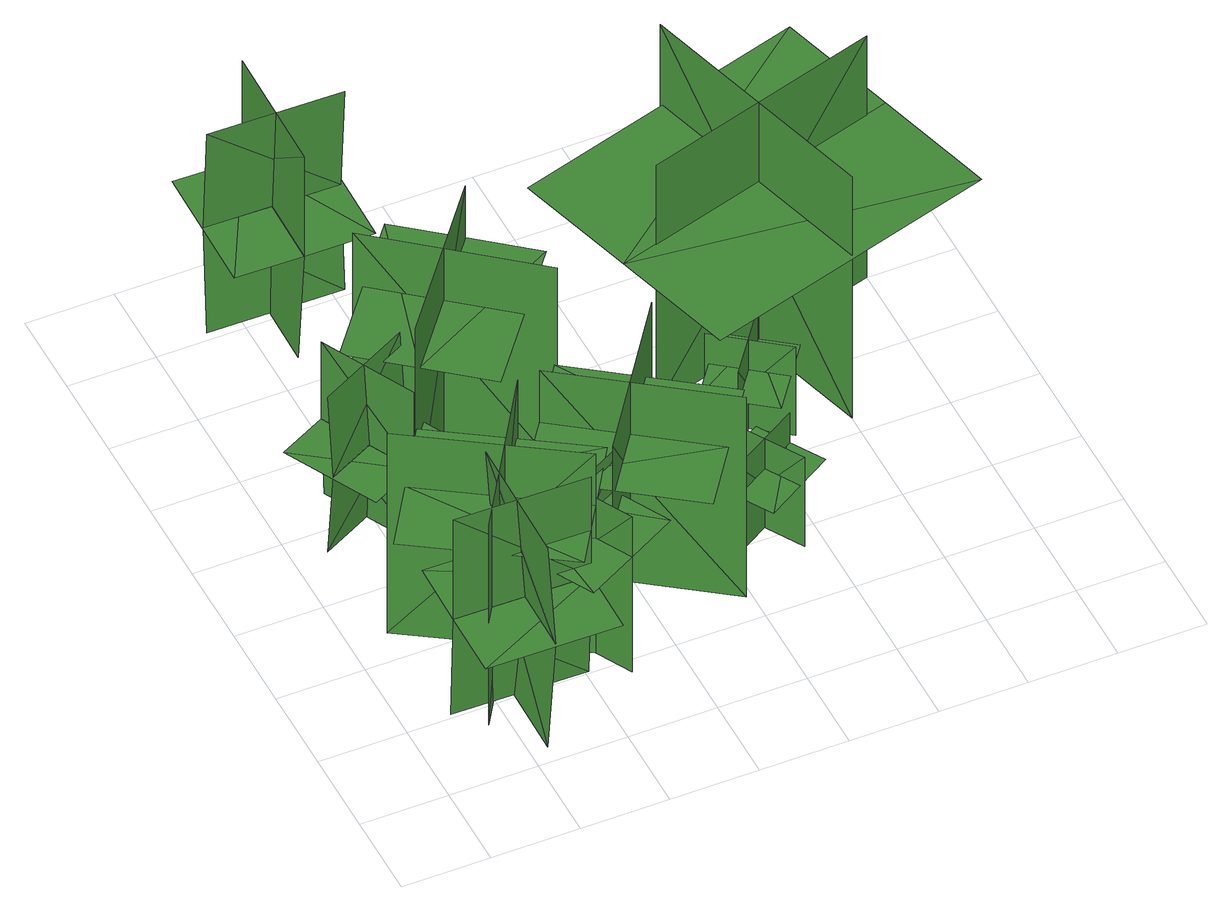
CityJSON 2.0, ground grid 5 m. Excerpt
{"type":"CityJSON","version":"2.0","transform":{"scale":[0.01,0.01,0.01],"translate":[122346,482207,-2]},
"CityObjects":{
"tree1":{"type":"SolitaryVegetationObject","geometry":[{"type":"MultiSurface","lod":"1","boundaries":[[[0,1,2]],[[0,2,3]],[[4,5,6]],[[4,6,7]],[[8,9,5]],[[8,5,4]],[[10,11,1]],[[10,1,0]],[[0,1,12]],[[0,12,13]],[[0,14,15]],[[0,15,1]]]}]},
"tree2":{"type":"SolitaryVegetationObject","geometry":[{"type":"MultiSurface","lod":"1","boundaries":[[[16,17,18]],[[16,18,19]],[[20,21,22]],[[20,22,23]],[[24,25,26]],[[24,26,27]],[[24,28,29]],[[24,29,25]]]}]},
"tree3":{"type":"SolitaryVegetationObject","geometry":[{"type":"MultiSurface","lod":"1","boundaries":[[[30,31,32]],[[30,32,33]],[[34,35,36]],[[34,36,37]],[[38,39,35]],[[38,35,34]],[[40,41,31]],[[40,31,30]],[[30,31,42]],[[30,42,43]],[[30,44,45]],[[30,45,31]]]}]},
"tree4":{"type":"SolitaryVegetationObject","geometry":[{"type":"MultiSurface","lod":"1","boundaries":[[[46,47,48]],[[46,48,49]],[[50,51,52]],[[50,52,53]],[[54,55,56]],[[54,56,57]],[[54,58,59]],[[54,59,55]]]}]},
"tree5":{"type":"SolitaryVegetationObject","geometry":[{"type":"MultiSurface","lod":"1","boundaries":[[[60,61,62]],[[60,62,63]],[[64,65,66]],[[64,66,67]],[[68,69,70]],[[68,70,71]],[[68,72,73]],[[68,73,69]]]}]},
"tree6":{"type":"SolitaryVegetationObject","geometry":[{"type":"MultiSurface","lod":"1","boundaries":[[[74,75,76]],[[74,76,77]],[[78,79,80]],[[78,80,81]],[[82,83,79]],[[82,79,78]],[[84,85,75]],[[84,75,74]],[[74,75,86]],[[74,86,87]],[[74,88,89]],[[74,89,75]]]}]},
"tree7":{"type":"SolitaryVegetationObject","geometry":[{"type":"MultiSurface","lod":"1","boundaries":[[[90,91,92]],[[90,92,93]],[[94,95,96]],[[94,96,97]],[[98,99,100]],[[98,100,101]],[[98,102,103]],[[98,103,99]]]}]},
"tree8":{"type":"SolitaryVegetationObject","geometry":[{"type":"MultiSurface","lod":"1","boundaries":[[[104,105,106]],[[104,106,107]],[[108,109,110]],[[108,110,111]],[[112,113,114]],[[112,114,115]],[[112,113,116]],[[112,116,117]]]}]},
"tree9":{"type":"SolitaryVegetationObject","geometry":[{"type":"MultiSurface","lod":"1","boundaries":[[[118,119,120]],[[118,120,121]],[[122,123,124]],[[122,124,125]],[[126,127,128]],[[126,128,129]],[[126,127,130]],[[126,130,131]]]}]},
"tree10":{"type":"SolitaryVegetationObject","geometry":[{"type":"MultiSurface","lod":"1","boundaries":[[[132,133,134]],[[132,134,135]],[[136,137,138]],[[136,138,139]],[[140,141,142]],[[140,142,143]],[[140,143,144]],[[140,144,145]]]}]}
},
"vertices":[
[1002,446,787],[238,457,787],[233,60,790],[997,49,790],[630,69,787],[641,833,787],[595,834,1488],[584,70,1488],[584,70,86],[595,834,86],[1003,477,86],[239,488,86],[238,457,1488],[1002,446,1488],[1008,833,790],[244,843,790],
[207,1177,68],[1099,598,68],[1099,598,1477],[207,1177,1477],[388,357,68],[966,1248,68],[966,1248,1477],[388,357,1477],[283,1128,1113],[1099,598,1113],[1328,951,1113],[512,1480,1113],[55,775,1113],[870,246,1113],
[575,1651,651],[305,2180,651],[30,2040,653],[301,1511,653],[181,1770,651],[710,2040,651],[694,2072,1196],[165,1802,1196],[165,1802,105],[694,2072,105],[597,1662,105],[327,2191,105],[305,2180,1196],[575,1651,1196],[843,1788,653],[573,2317,653],
[819,1125,68],[1209,396,68],[1209,396,1164],[819,1125,1164],[634,499,68],[1363,889,68],[1363,889,1164],[634,499,1164],[852,1063,881],[1209,396,881],[1497,551,881],[1140,1217,881],[564,909,881],[921,242,881],
[657,1806,65],[1323,2635,65],[1323,2635,1474],[657,1806,1474],[1492,1903,65],[663,2568,65],[663,2568,1474],[1492,1902,1474],[714,1877,1110],[1323,2635,1110],[996,2898,1110],[387,2140,1110],[1042,1613,1110],[1651,2372,1110],
[673,3910,799],[661,3146,799],[1057,3140,802],[1069,3904,802],[1049,3537,799],[285,3549,799],[284,3503,1500],[1048,3491,1500],[1048,3491,98],[285,3503,98],[641,3910,98],[629,3147,98],[661,3146,1500],[673,3910,1500],[286,3916,802],[274,3152,802],
[1970,663,47],[1106,1283,47],[1106,1283,1456],[1970,663,1456],[1828,1491,47],[1208,628,47],[1208,628,1456],[1828,1491,1456],[1896,716,1092],[1106,1283,1092],[861,942,1092],[1651,375,1092],[2141,1057,1092],[1351,1625,1092],
[2451,1173,72],[2048,932,72],[2048,932,699],[2451,1173,699],[2141,1250,72],[2382,847,72],[2382,847,699],[2141,1250,699],[2443,1186,489],[2040,944,489],[2161,742,489],[2564,984,489],[1942,1108,489],[2346,1349,489],
[2623,1925,68],[2340,1550,68],[2340,1550,695],[2623,1925,695],[2307,1880,68],[2682,1596,68],[2682,1596,695],[2307,1880,695],[2611,1934,486],[2328,1559,486],[2516,1417,486],[2799,1792,486],[2176,1673,486],[2460,2048,486],
[2989,1581,78],[2989,1581,1783],[2576,2992,1783],[2576,2992,78],[2126,2074,78],[2126,2074,1783],[3487,2473,1783],[3487,2473,78],[1917,2013,1228],[2124,1307,1228],[3817,1803,1228],[3610,2509,1228],[3403,3215,1228],[1710,2719,1228]
]}
